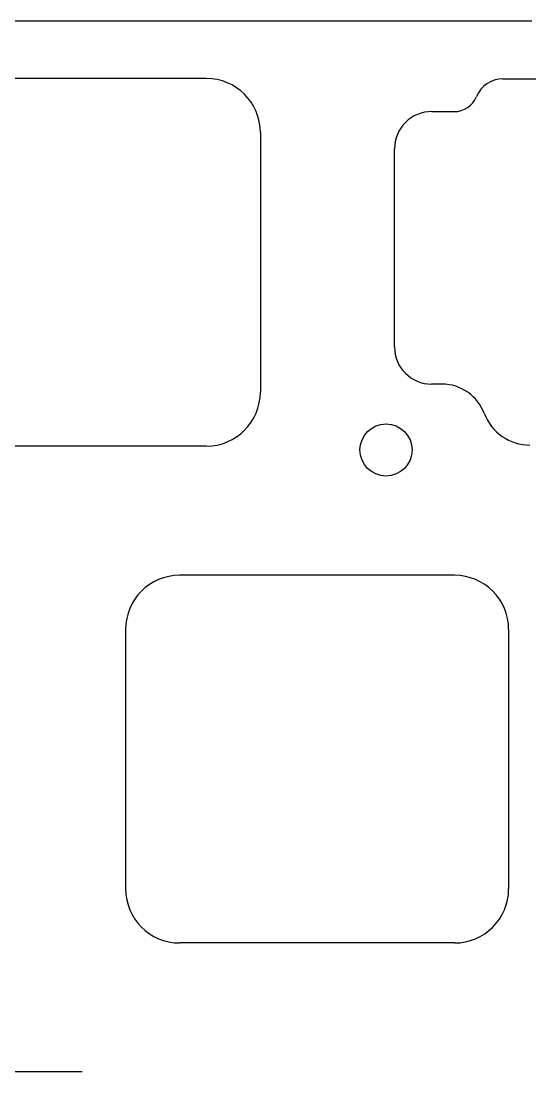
# Model space of a CAD drawing. Header units: millimetres. Extents: x -9 to 276, y -90 to 14.
# Drawn here: x 226.77 to 246.3, y -31.05 to 9.25 of the extents above; entities that cross this region are included whole.
import ezdxf

# ---------------------------------------------------------------- set-up
doc = ezdxf.new("R2010")
doc.units = ezdxf.units.MM
doc.layers.add('BLACK', color=7, linetype='CONTINUOUS')

msp = doc.modelspace()

# ---------------------------------------------------------------- linework, layer by layer
at = {"layer": 'BLACK', "linetype": 'Continuous'}
for p, q in [((232.676119, 9.250001), (213.713155, 9.249999)), ((233.817408, 9.250002), (232.676119, 9.250001)), ((239.523856, 9.250001), (233.817408, 9.250002)), ((239.95184, 9.25), (239.523856, 9.250001)), ((242.947725, 9.25), (239.95184, 9.25)), ((243.233047, 9.250001), (242.947725, 9.25)), ((244.659659, 9.25), (243.233047, 9.250001)), ((245.002047, 9.249996), (244.659659, 9.25)), ((245.329752, 9.249992), (245.002047, 9.249996)), ((246.371593, 9.25), (245.329752, 9.249992)), ((233.87645, 7.04795), (223.326449, 7.04795)), ((245.247375, 7.0276), (269.102575, 7.0276)), ((245.247375, 7.027589), (245.247375, 7.0276)), ((242.536512, 5.77544), (243.390075, 5.77544)), ((243.390075, 5.775452), (243.390075, 5.77544)), ((235.95145, 4.97295), (235.95145, -4.97705)), ((241.099485, -3.25044), (241.099485, 4.3503)), ((242.928575, -4.67544), (242.524475, -4.67544)), ((233.87645, -7.05205), (223.32645, -7.05205)), ((243.40435, -12.00615), (232.854349, -12.00615)), ((230.77935, -14.08115), (230.77935, -24.031151)), ((245.47935, -14.08115), (245.47935, -24.03115)), ((243.40435, -26.10615), (232.85435, -26.10615)), ((229.1154, -31.0541), (218.565399, -31.0541))]:
    msp.add_line(p, q, dxfattribs=at)
at = {"layer": 'BLACK'}
msp.add_circle((240.775, -7.2), 1, dxfattribs=at)
for centre, radius, start, end in [((233.87645, 4.97295), 2.075, 0, 90), ((245.247274, 5.952649), 1.07494, 89.9946166, 157.9775025), ((243.390124, 6.703829), 0.928376, 269.9969759, 337.9778284), ((242.524567, 4.350408), 1.425082, 89.5197427, 180.0043422), ((242.524486, -3.250439), 1.425001, 180.0000402, 269.9995577), ((242.928551, -6.400348), 1.724908, 20.5454784, 89.9992028), ((233.87645, -4.97705), 2.075, 270, 0), ((246.299462, -5.136915), 1.874995, 200.5469215, 270.003453), ((232.854354, -14.081154), 2.075004, 90.0001381, 179.9998896), ((243.40435, -14.08115), 2.075, 0, 90), ((232.854352, -24.031148), 2.075002, 180.0000828, 269.9999448), ((243.40435, -24.03115), 2.075, 270, 0)]:
    msp.add_arc(centre, radius, start, end, dxfattribs=at)

doc.saveas('drawing.dxf')
